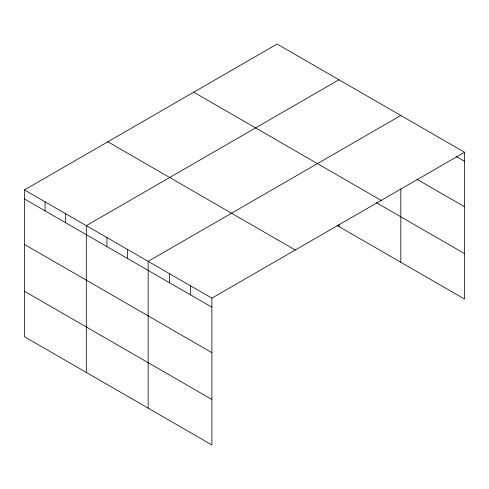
<?xml version="1.0" encoding="UTF-8"?>
<svg xmlns="http://www.w3.org/2000/svg" width="489" height="489" viewBox="0 0 489 489"><rect width="100%" height="100%" fill="white"/><g stroke="black" fill="none" stroke-linecap="round" stroke-linejoin="round"><path stroke-width="0.73" d="M464.55 152.275L277.116 44.059L24.45 189.934L24.45 336.725L211.884 444.941L211.884 298.149L464.55 152.275L464.55 299.066L337.037 225.447M338.969 79.768L86.302 225.643L86.302 372.441M400.821 115.477L148.155 261.352L148.155 408.15M456.182 156.48L464.55 161.315M416.915 179.267L464.55 206.774M193.736 92.195L381.169 200.411M376.341 202.678L464.55 253.608M107.831 141.792L295.264 250.007M24.45 189.934L211.884 298.149M24.45 198.974L211.884 307.19M24.45 244.433L211.884 352.648M24.45 291.267L211.884 399.482M400.821 188.864L400.821 262.275M338.969 224.292L338.969 226.566M190.643 285.882L190.643 294.922M169.402 273.62L169.402 282.66M127.537 249.451L127.537 258.492M106.92 237.544L106.92 246.584M65.685 213.742L65.685 222.776M45.067 201.835L45.067 210.875"/></g></svg>
